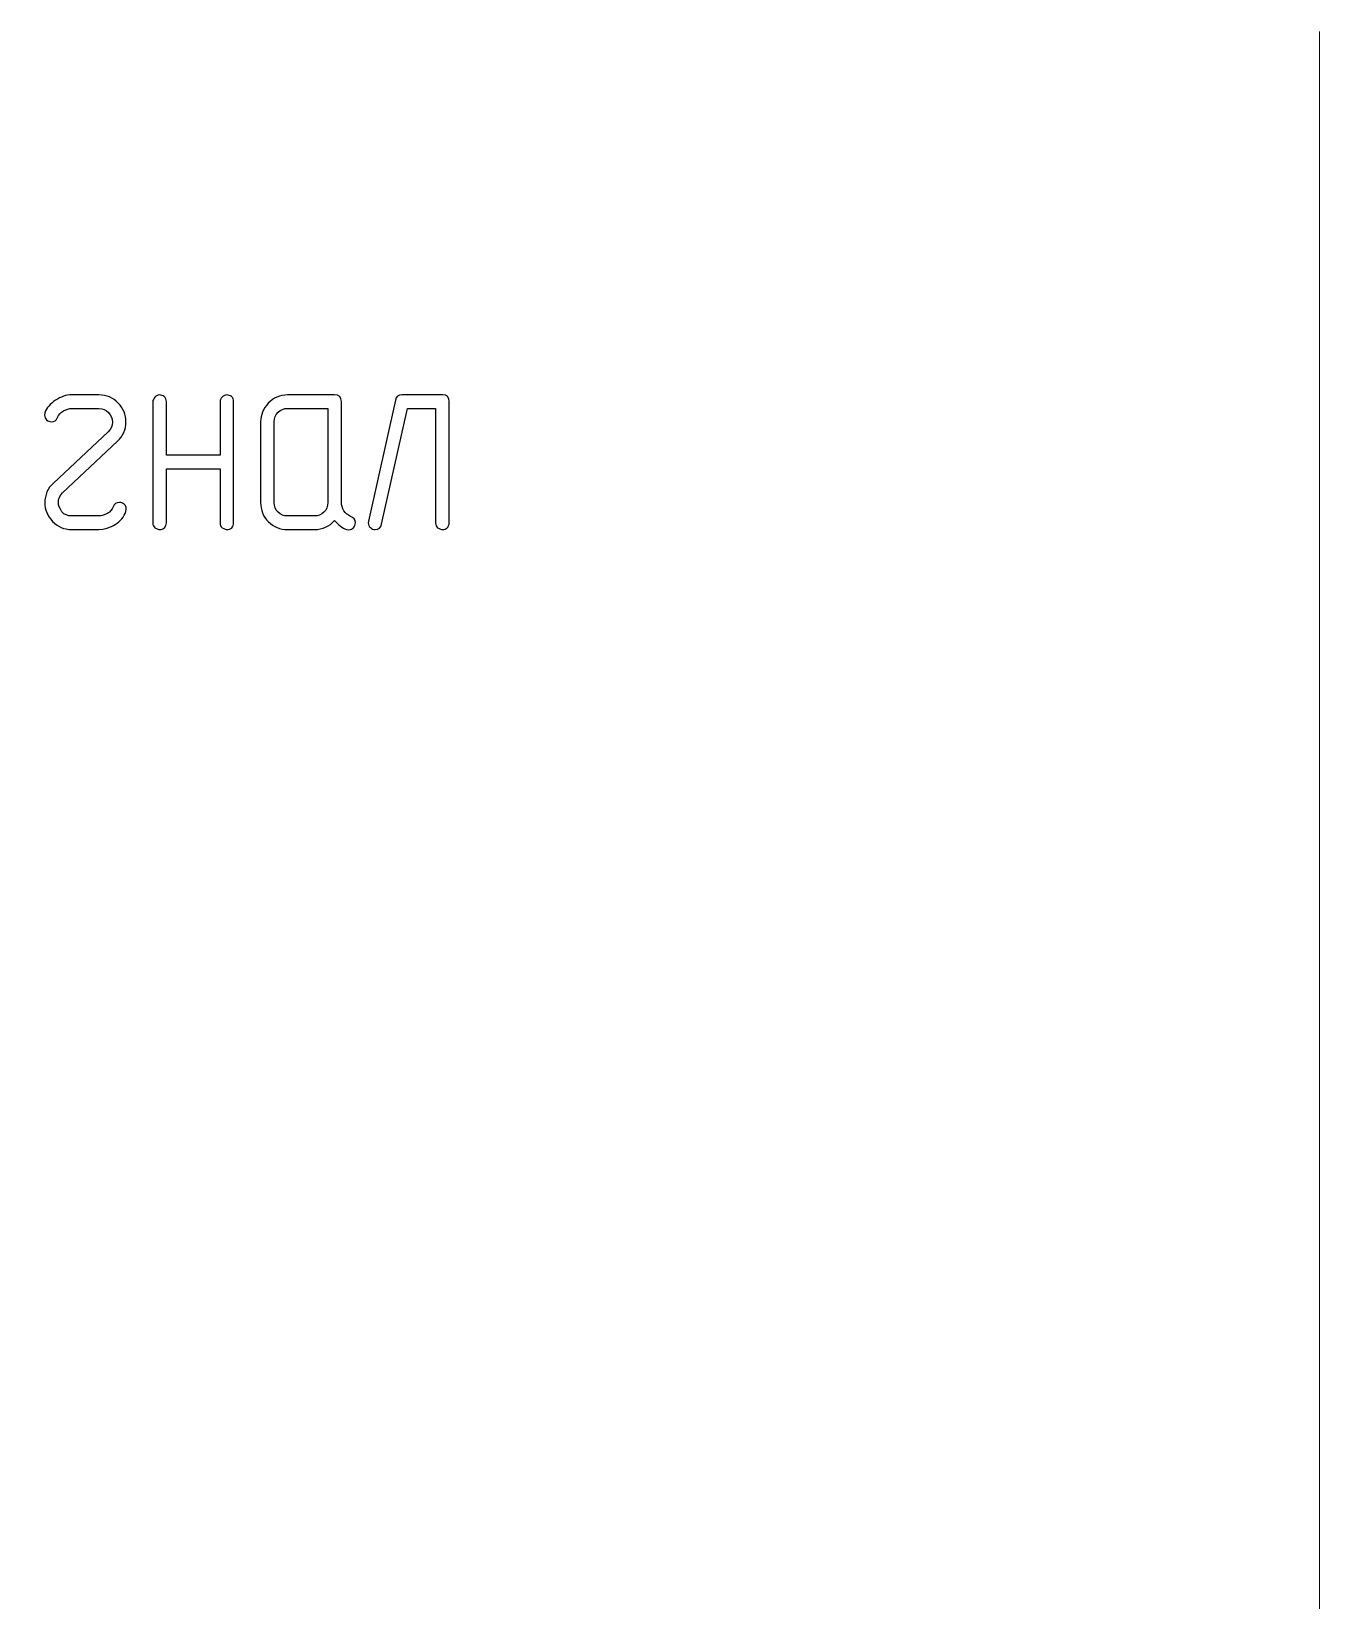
# Model space of a CAD drawing. Header units: millimetres. Extents: x -200 to 200, y -144 to 143.
# Drawn here: x 6.78 to 33.14, y 42.32 to 74.43 of the extents above; entities that cross this region are included whole.
import ezdxf

# ---------------------------------------------------------------- set-up
doc = ezdxf.new("R2010")
doc.units = ezdxf.units.MM
doc.header["$MEASUREMENT"] = 0
doc.layers.add('BLACK', color=7, linetype='Continuous')

msp = doc.modelspace()

# ---------------------------------------------------------------- linework, layer by layer
at = {"layer": 'BLACK', "color": 250, "lineweight": 20}
msp.add_open_spline([(33.1448, 74.4343), (33.1448, 74.4343), (33.1448, 36.4522), (33.1448, 36.4522), (33.1448, 36.4522), (-10.3466, 36.4522), (-10.3466, 36.4522), (-10.3466, 36.4522), (-10.3466, 26.2989), (-10.3466, 26.2989)], degree=3, knots=[0, 0, 0, 0, 0.3333333, 0.3333333, 0.3333333, 0.6666667, 0.6666667, 0.6666667, 1, 1, 1, 1], dxfattribs=at)
at = {"layer": 'BLACK', "color": 250}
for points, knots in [([(8.7129, 64.6082), (8.6743, 64.4991), (8.6019, 64.4107), (8.4946, 64.3429), (8.4448, 64.3147), (8.3902, 64.2903), (8.3291, 64.2677), (8.3291, 64.2677), (8.2378, 64.2489), (8.2378, 64.2489), (8.2378, 64.2489), (8.1579, 64.2404), (8.1579, 64.2404), (8.1579, 64.2404), (7.6056, 64.2404), (7.6056, 64.2404), (7.4457, 64.2404), (7.3131, 64.2959), (7.2096, 64.4069), (7.1052, 64.5179), (7.0534, 64.6468), (7.0534, 64.7936), (7.0534, 64.9478), (7.1118, 65.0805), (7.2275, 65.1905), (7.2275, 65.1905), (8.3507, 66.2423), (8.3507, 66.2423), (8.4081, 66.2987), (8.4363, 66.3646), (8.4363, 66.4398), (8.4363, 66.5113), (8.4109, 66.5762), (8.3592, 66.6327), (8.3074, 66.6901), (8.2406, 66.7183), (8.1579, 66.7183), (8.1579, 66.7183), (7.6066, 66.7183), (7.6066, 66.7183), (7.552, 66.7183), (7.4956, 66.7014), (7.4373, 66.6675), (7.3799, 66.6336), (7.3375, 66.5885), (7.3121, 66.5301), (7.2905, 66.4737), (7.2491, 66.4455), (7.188, 66.4455), (7.1513, 66.4455), (7.1193, 66.4577), (7.0901, 66.4822), (7.0619, 66.5066), (7.0478, 66.5386), (7.0478, 66.5772), (7.0478, 66.5772), (7.0534, 66.6299), (7.0534, 66.6299), (7.092, 66.7268), (7.1644, 66.8114), (7.2698, 66.8848), (7.3761, 66.9582), (7.4881, 66.9949), (7.6056, 66.9949), (7.6056, 66.9949), (8.1579, 66.9949), (8.1579, 66.9949), (8.3178, 66.9949), (8.4504, 66.9394), (8.5558, 66.8284), (8.6602, 66.7174), (8.7129, 66.5885), (8.7129, 66.4417), (8.7129, 66.2874), (8.6546, 66.1548), (8.5388, 66.0447), (8.5388, 66.0447), (7.4156, 64.993), (7.4156, 64.993), (7.3582, 64.9365), (7.33, 64.8707), (7.33, 64.7954), (7.33, 64.7399), (7.3545, 64.675), (7.4043, 64.5998), (7.4542, 64.5443), (7.521, 64.517), (7.6056, 64.517), (7.6056, 64.517), (8.1579, 64.517), (8.1579, 64.517), (8.2002, 64.517), (8.2604, 64.5339), (8.3375, 64.5668), (8.3921, 64.5998), (8.4307, 64.6459), (8.4532, 64.7051), (8.4749, 64.7644), (8.5172, 64.7936), (8.5802, 64.7936), (8.6169, 64.7936), (8.6499, 64.7813), (8.6781, 64.7559), (8.7063, 64.7315), (8.7204, 64.6995), (8.7204, 64.6609), (8.7204, 64.6609), (8.7129, 64.6082), (8.7129, 64.6082)], [0, 0, 0, 0, 0.0277778, 0.0277778, 0.0277778, 0.0555556, 0.0555556, 0.0555556, 0.0833333, 0.0833333, 0.0833333, 0.1111111, 0.1111111, 0.1111111, 0.1388889, 0.1388889, 0.1388889, 0.1666667, 0.1666667, 0.1666667, 0.1944444, 0.1944444, 0.1944444, 0.2222222, 0.2222222, 0.2222222, 0.25, 0.25, 0.25, 0.2777778, 0.2777778, 0.2777778, 0.3055556, 0.3055556, 0.3055556, 0.3333333, 0.3333333, 0.3333333, 0.3611111, 0.3611111, 0.3611111, 0.3888889, 0.3888889, 0.3888889, 0.4166667, 0.4166667, 0.4166667, 0.4444444, 0.4444444, 0.4444444, 0.4722222, 0.4722222, 0.4722222, 0.5, 0.5, 0.5, 0.5277778, 0.5277778, 0.5277778, 0.5555556, 0.5555556, 0.5555556, 0.5833333, 0.5833333, 0.5833333, 0.6111111, 0.6111111, 0.6111111, 0.6388889, 0.6388889, 0.6388889, 0.6666667, 0.6666667, 0.6666667, 0.6944444, 0.6944444, 0.6944444, 0.7222222, 0.7222222, 0.7222222, 0.75, 0.75, 0.75, 0.7777778, 0.7777778, 0.7777778, 0.8055556, 0.8055556, 0.8055556, 0.8333333, 0.8333333, 0.8333333, 0.8611111, 0.8611111, 0.8611111, 0.8888889, 0.8888889, 0.8888889, 0.9166667, 0.9166667, 0.9166667, 0.9444444, 0.9444444, 0.9444444, 0.9722222, 0.9722222, 0.9722222, 1, 1, 1, 1]), ([(10.6414, 65.7587), (10.6414, 65.7587), (10.6414, 66.8575), (10.6414, 66.8575), (10.6414, 66.8867), (10.6555, 66.9168), (10.6828, 66.9478), (10.711, 66.9789), (10.743, 66.9949), (10.7797, 66.9949), (10.8126, 66.9949), (10.8446, 66.9826), (10.8738, 66.9591), (10.9029, 66.9356), (10.918, 66.9008), (10.918, 66.8575), (10.918, 66.8575), (10.918, 64.3777), (10.918, 64.3777), (10.918, 64.3345), (10.9048, 64.2987), (10.8794, 64.2733), (10.8531, 64.2517), (10.8201, 64.2404), (10.7797, 64.2404), (10.7628, 64.2404), (10.7308, 64.2517), (10.6828, 64.2733), (10.6555, 64.2959), (10.6414, 64.3307), (10.6414, 64.3787), (10.6414, 64.3787), (10.6414, 65.4822), (10.6414, 65.4822), (10.6414, 65.4822), (9.5408, 65.4822), (9.5408, 65.4822), (9.5408, 65.4822), (9.5408, 64.3787), (9.5408, 64.3787), (9.5408, 64.3345), (9.5276, 64.2997), (9.5022, 64.2733), (9.4758, 64.2517), (9.4429, 64.2404), (9.4025, 64.2404), (9.3855, 64.2404), (9.3535, 64.2517), (9.3056, 64.2733), (9.2783, 64.2959), (9.2642, 64.3307), (9.2642, 64.3777), (9.2642, 64.3777), (9.2642, 66.8575), (9.2642, 66.8575), (9.2642, 66.8867), (9.2783, 66.9168), (9.3056, 66.9478), (9.3338, 66.9789), (9.3658, 66.9949), (9.4025, 66.9949), (9.4354, 66.9949), (9.4674, 66.9826), (9.4965, 66.9591), (9.5257, 66.9356), (9.5408, 66.9017), (9.5408, 66.8575), (9.5408, 66.8575), (9.5408, 65.7587), (9.5408, 65.7587), (9.5408, 65.7587), (10.6414, 65.7587), (10.6414, 65.7587)], [0, 0, 0, 0, 0.0416667, 0.0416667, 0.0416667, 0.0833333, 0.0833333, 0.0833333, 0.125, 0.125, 0.125, 0.1666667, 0.1666667, 0.1666667, 0.2083333, 0.2083333, 0.2083333, 0.25, 0.25, 0.25, 0.2916667, 0.2916667, 0.2916667, 0.3333333, 0.3333333, 0.3333333, 0.375, 0.375, 0.375, 0.4166667, 0.4166667, 0.4166667, 0.4583333, 0.4583333, 0.4583333, 0.5, 0.5, 0.5, 0.5416667, 0.5416667, 0.5416667, 0.5833333, 0.5833333, 0.5833333, 0.625, 0.625, 0.625, 0.6666667, 0.6666667, 0.6666667, 0.7083333, 0.7083333, 0.7083333, 0.75, 0.75, 0.75, 0.7916667, 0.7916667, 0.7916667, 0.8333333, 0.8333333, 0.8333333, 0.875, 0.875, 0.875, 0.9166667, 0.9166667, 0.9166667, 0.9583333, 0.9583333, 0.9583333, 1, 1, 1, 1]), ([(13.3103, 64.5076), (13.3761, 64.485), (13.41, 64.4417), (13.41, 64.3777), (13.41, 64.3373), (13.3968, 64.3034), (13.3705, 64.2761), (13.3489, 64.2489), (13.3178, 64.2348), (13.2774, 64.2348), (13.2774, 64.2348), (13.2275, 64.2404), (13.2275, 64.2404), (13.1871, 64.2517), (13.1428, 64.2771), (13.0949, 64.3185), (13.0789, 64.3279), (13.0422, 64.3636), (12.9848, 64.4267), (12.8766, 64.3025), (12.7383, 64.2404), (12.5718, 64.2404), (12.5718, 64.2404), (12.0205, 64.2404), (12.0205, 64.2404), (11.8663, 64.2404), (11.7355, 64.294), (11.6292, 64.4003), (11.5229, 64.5066), (11.4693, 64.6374), (11.4693, 64.7917), (11.4693, 64.7917), (11.4693, 66.4436), (11.4693, 66.4436), (11.4693, 66.5819), (11.522, 66.7079), (11.6264, 66.8227), (11.7308, 66.9375), (11.8625, 66.9949), (12.0205, 66.9949), (12.0205, 66.9949), (12.9848, 66.9949), (12.9848, 66.9949), (13.077, 66.9949), (13.1231, 66.9488), (13.1231, 66.8575), (13.1231, 66.8575), (13.1231, 64.7936), (13.1231, 64.7936), (13.1231, 64.738), (13.14, 64.6807), (13.1729, 64.6205), (13.2002, 64.5781), (13.2463, 64.5405), (13.3103, 64.5076)], [0, 0, 0, 0, 0.0555556, 0.0555556, 0.0555556, 0.1111111, 0.1111111, 0.1111111, 0.1666667, 0.1666667, 0.1666667, 0.2222222, 0.2222222, 0.2222222, 0.2777778, 0.2777778, 0.2777778, 0.3333333, 0.3333333, 0.3333333, 0.3888889, 0.3888889, 0.3888889, 0.4444444, 0.4444444, 0.4444444, 0.5, 0.5, 0.5, 0.5555556, 0.5555556, 0.5555556, 0.6111111, 0.6111111, 0.6111111, 0.6666667, 0.6666667, 0.6666667, 0.7222222, 0.7222222, 0.7222222, 0.7777778, 0.7777778, 0.7777778, 0.8333333, 0.8333333, 0.8333333, 0.8888889, 0.8888889, 0.8888889, 0.9444444, 0.9444444, 0.9444444, 1, 1, 1, 1]), ([(15.3282, 64.3777), (15.3282, 64.3345), (15.315, 64.2987), (15.2896, 64.2733), (15.2633, 64.2517), (15.2303, 64.2404), (15.1899, 64.2404), (15.173, 64.2404), (15.141, 64.2517), (15.093, 64.2733), (15.0657, 64.2959), (15.0516, 64.3307), (15.0516, 64.3777), (15.0516, 64.3777), (15.0516, 66.7183), (15.0516, 66.7183), (15.0516, 66.7183), (14.4731, 66.7183), (14.4731, 66.7183), (14.4731, 66.7183), (13.9462, 64.3476), (13.9462, 64.3476), (13.9293, 64.2761), (13.887, 64.2404), (13.8164, 64.2404), (13.7779, 64.2404), (13.7449, 64.2526), (13.7158, 64.278), (13.6875, 64.3025), (13.6734, 64.3354), (13.6734, 64.3749), (13.6734, 64.3749), (13.6763, 64.4088), (13.6763, 64.4088), (13.6763, 64.4088), (14.2275, 66.8876), (14.2275, 66.8876), (14.2445, 66.9591), (14.2896, 66.9949), (14.363, 66.9949), (14.363, 66.9949), (15.1899, 66.9949), (15.1899, 66.9949), (15.2821, 66.9949), (15.3282, 66.9488), (15.3282, 66.8575), (15.3282, 66.8575), (15.3282, 64.3777), (15.3282, 64.3777)], [0, 0, 0, 0, 0.0625, 0.0625, 0.0625, 0.125, 0.125, 0.125, 0.1875, 0.1875, 0.1875, 0.25, 0.25, 0.25, 0.3125, 0.3125, 0.3125, 0.375, 0.375, 0.375, 0.4375, 0.4375, 0.4375, 0.5, 0.5, 0.5, 0.5625, 0.5625, 0.5625, 0.625, 0.625, 0.625, 0.6875, 0.6875, 0.6875, 0.75, 0.75, 0.75, 0.8125, 0.8125, 0.8125, 0.875, 0.875, 0.875, 0.9375, 0.9375, 0.9375, 1, 1, 1, 1]), ([(12.8465, 64.7926), (12.8465, 64.7926), (12.8465, 66.7183), (12.8465, 66.7183), (12.8465, 66.7183), (12.0215, 66.7183), (12.0215, 66.7183), (11.9443, 66.7183), (11.8785, 66.692), (11.8258, 66.6383), (11.7722, 66.5856), (11.7459, 66.5198), (11.7459, 66.4436), (11.7459, 66.4436), (11.7459, 64.7926), (11.7459, 64.7926), (11.7459, 64.7155), (11.7722, 64.6496), (11.8258, 64.5969), (11.8785, 64.5433), (11.9443, 64.517), (12.0215, 64.517), (12.0215, 64.517), (12.5718, 64.517), (12.5718, 64.517), (12.648, 64.517), (12.7139, 64.5433), (12.7665, 64.5969), (12.8202, 64.6496), (12.8465, 64.7155), (12.8465, 64.7926)], [0, 0, 0, 0, 0.1, 0.1, 0.1, 0.2, 0.2, 0.2, 0.3, 0.3, 0.3, 0.4, 0.4, 0.4, 0.5, 0.5, 0.5, 0.6, 0.6, 0.6, 0.7, 0.7, 0.7, 0.8, 0.8, 0.8, 0.9, 0.9, 0.9, 1, 1, 1, 1])]:
    msp.add_open_spline(points, degree=3, knots=knots, dxfattribs=at)

doc.saveas('drawing.dxf')
